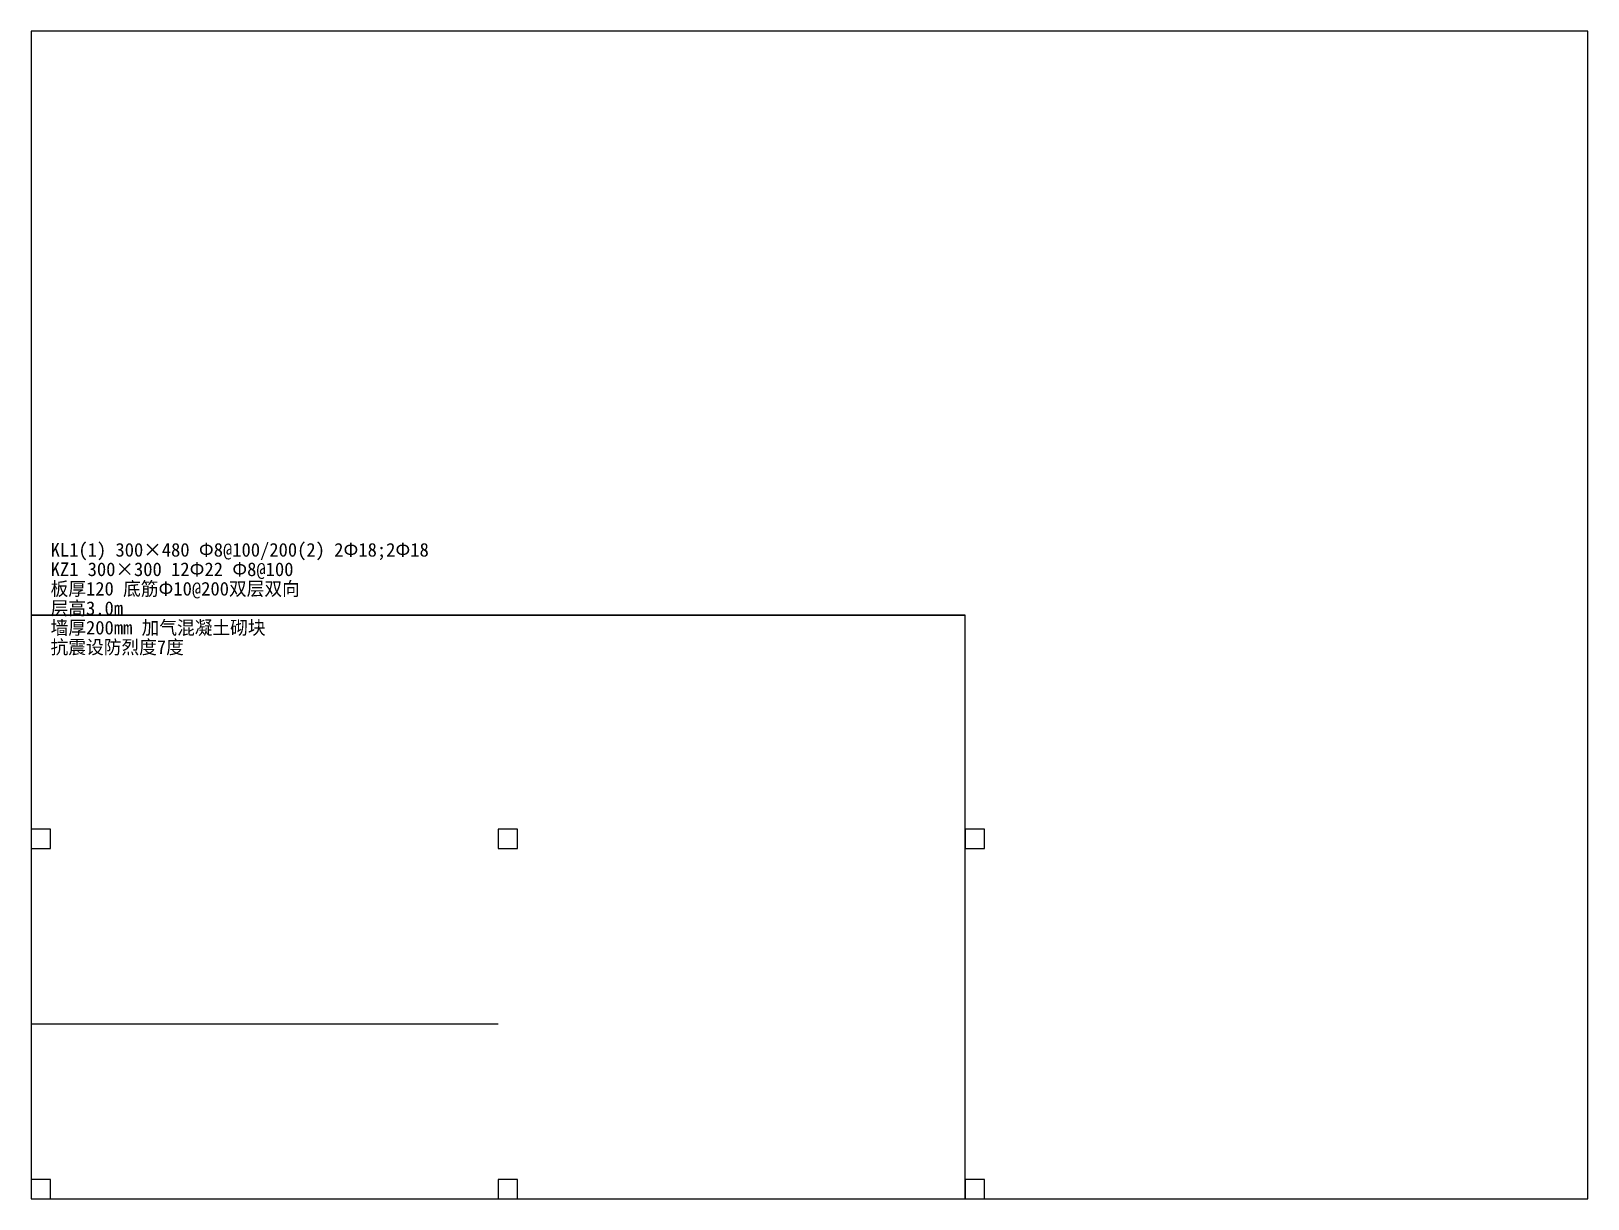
# Model space of a CAD drawing. Header units: millimetres. Extents: x 0 to 40000, y 0 to 30000.
import ezdxf

# ---------------------------------------------------------------- set-up
doc = ezdxf.new("R2010")
doc.units = ezdxf.units.MM

msp = doc.modelspace()

# ---------------------------------------------------------------- linework, layer by layer
msp.add_lwpolyline([(0, 0), (40000, 0), (40000, 30000), (0, 30000)], close=True)
at = {"layer": '墙体'}
for points in [[(24000, 15000), (0, 15000)], [(0, 15000), (0, 0)], [(24000, 0), (24000, 15000)], [(0, 0), (24000, 0)]]:
    msp.add_lwpolyline(points, dxfattribs=at)
at = {"layer": '板-LB1'}
msp.add_lwpolyline([(0, 0), (24000, 0), (24000, 15000), (0, 15000)], close=True, dxfattribs=at)
at = {"layer": '柱-KZ1-1'}
msp.add_lwpolyline([(0, 0), (500, 0), (500, 500), (0, 500)], close=True, dxfattribs=at)
at = {"layer": '柱-KZ1-2'}
msp.add_lwpolyline([(12000, 0), (12500, 0), (12500, 500), (12000, 500)], close=True, dxfattribs=at)
at = {"layer": '柱-KZ1-3'}
msp.add_lwpolyline([(24000, 0), (24500, 0), (24500, 500), (24000, 500)], close=True, dxfattribs=at)
at = {"layer": '柱-KZ1-4'}
msp.add_lwpolyline([(0, 9000), (500, 9000), (500, 9500), (0, 9500)], close=True, dxfattribs=at)
at = {"layer": '柱-KZ1-5'}
msp.add_lwpolyline([(12000, 9000), (12500, 9000), (12500, 9500), (12000, 9500)], close=True, dxfattribs=at)
at = {"layer": '柱-KZ1-6'}
msp.add_lwpolyline([(24000, 9000), (24500, 9000), (24500, 9500), (24000, 9500)], close=True, dxfattribs=at)
at = {"layer": '梁-KL1'}
msp.add_lwpolyline([(0, 15000), (24000, 15000)], dxfattribs=at)
at = {"layer": '梁-KL2'}
msp.add_lwpolyline([(0, 4500), (12000, 4500)], dxfattribs=at)

# ---------------------------------------------------------------- texts
at = {"layer": '说明'}
for s, p in [('KL1(1) 300×480 Φ8@100/200(2) 2Φ18;2Φ18', (500, 16500)), ('KZ1 300×300 12Φ22 Φ8@100', (500, 16000)), ('板厚120 底筋Φ10@200双层双向', (500, 15500)), ('层高3.0m', (500, 15000)), ('墙厚200mm 加气混凝土砌块', (500, 14500)), ('抗震设防烈度7度', (500, 14000))]:
    msp.add_text(s, height=350, dxfattribs=at).set_placement(p)

doc.saveas('drawing.dxf')
